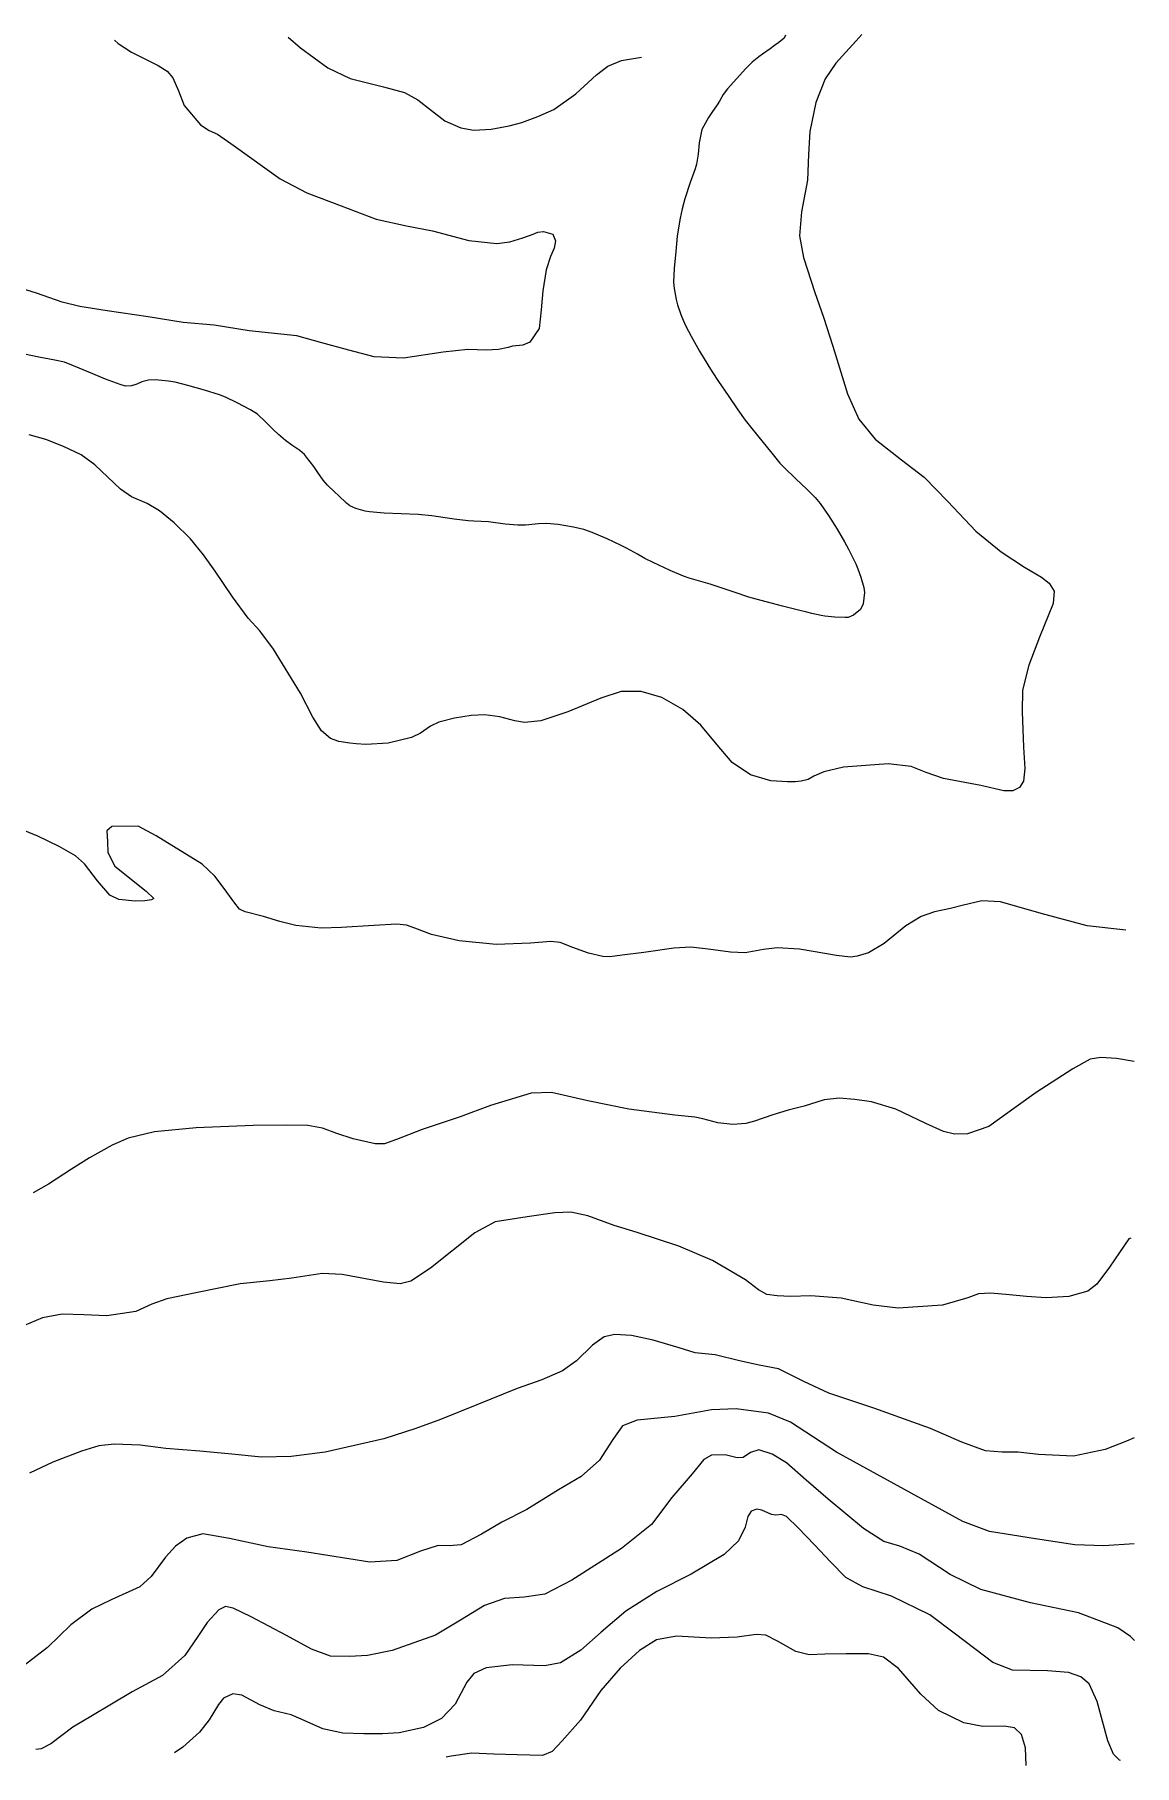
# Model space of a CAD drawing. Extents: x -717077 to -715000, y -984627 to -984000.
# Drawn here: x -715312 to -715000.4, y -984490.4 to -984000.3 of the extents above; entities that cross this region are included whole.
import ezdxf

# ---------------------------------------------------------------- set-up
doc = ezdxf.new("R2010")
doc.units = 0
doc.layers.add('contour_lines', color=1, linetype='CONTINUOUS')

msp = doc.modelspace()

# ---------------------------------------------------------------- linework, layer by layer
at = {"layer": 'contour_lines', "color": 1}
for p, q in [((-715289.409, -984001.818, 278), (-715288.373, -984002.809, 278)), ((-715240.139, -984000.946, 279), (-715236.684, -984004.034, 279)), ((-715099.689, -984001.278, 279), (-715101.144, -984002.472, 279)), ((-715099.248, -984000.463, 279), (-715099.689, -984001.278, 279)), ((-715079.308, -984002.105, 280), (-715085.062, -984008.339, 280)), ((-715077.645, -984000.266, 280), (-715079.308, -984002.105, 280)), ((-715288.373, -984002.809, 278), (-715284.602, -984005.279, 278)), ((-715284.602, -984005.279, 278), (-715280.818, -984007.109, 278)), ((-715280.818, -984007.109, 278), (-715276.977, -984009.031, 278)), ((-715236.684, -984004.034, 279), (-715228.954, -984009.651, 279)), ((-715145.726, -984007.604, 279), (-715140.112, -984006.657, 279)), ((-715106.798, -984006.55, 279), (-715108.697, -984008.05, 279)), ((-715105.807, -984005.803, 279), (-715106.798, -984006.55, 279)), ((-715103.664, -984004.332, 279), (-715105.807, -984005.803, 279)), ((-715102.354, -984003.329, 279), (-715103.664, -984004.332, 279)), ((-715101.144, -984002.472, 279), (-715102.354, -984003.329, 279)), ((-715276.977, -984009.031, 278), (-715274.443, -984010.58, 278)), ((-715274.443, -984010.58, 278), (-715272.812, -984012.524, 278)), ((-715228.954, -984009.651, 279), (-715222.565, -984012.668, 279)), ((-715158.665, -984017.014, 279), (-715152.864, -984011.667, 279)), ((-715152.864, -984011.667, 279), (-715149.601, -984009.231, 279)), ((-715149.601, -984009.231, 279), (-715145.726, -984007.604, 279)), ((-715110.506, -984009.819, 279), (-715115.66, -984015.632, 279)), ((-715108.697, -984008.05, 279), (-715110.506, -984009.819, 279)), ((-715085.062, -984008.339, 280), (-715088.078, -984012.769, 280)), ((-715272.812, -984012.524, 278), (-715271.2, -984016.203, 278)), ((-715271.2, -984016.203, 278), (-715269.606, -984020.379, 278)), ((-715222.565, -984012.668, 279), (-715213.128, -984015.091, 279)), ((-715213.128, -984015.091, 279), (-715207.207, -984016.701, 279)), ((-715207.207, -984016.701, 279), (-715203.419, -984018.691, 279)), ((-715164.929, -984021.502, 279), (-715158.665, -984017.014, 279)), ((-715115.66, -984015.632, 279), (-715116.934, -984017.23, 279)), ((-715088.078, -984012.769, 280), (-715090.638, -984019.453, 280)), ((-715269.606, -984020.379, 278), (-715265.056, -984025.849, 278)), ((-715203.419, -984018.691, 279), (-715199.575, -984021.71, 279)), ((-715199.575, -984021.71, 279), (-715195.743, -984024.643, 279)), ((-715169.45, -984023.466, 279), (-715164.929, -984021.502, 279)), ((-715118.627, -984020.188, 279), (-715120.118, -984022.315, 279)), ((-715117.995, -984019.151, 279), (-715118.627, -984020.188, 279)), ((-715116.934, -984017.23, 279), (-715117.995, -984019.151, 279)), ((-715090.638, -984019.453, 280), (-715092.381, -984027.664, 280)), ((-715265.056, -984025.849, 278), (-715262.595, -984027.447, 278)), ((-715195.743, -984024.643, 279), (-715191.219, -984026.654, 279)), ((-715191.219, -984026.654, 279), (-715187.527, -984027.357, 279)), ((-715182.673, -984027.054, 279), (-715177.59, -984026.143, 279)), ((-715177.59, -984026.143, 279), (-715173.963, -984025.176, 279)), ((-715173.963, -984025.176, 279), (-715169.45, -984023.466, 279)), ((-715121.102, -984023.714, 279), (-715122.972, -984027.134, 279)), ((-715120.118, -984022.315, 279), (-715121.102, -984023.714, 279)), ((-715262.595, -984027.447, 278), (-715260.23, -984028.504, 278)), ((-715260.23, -984028.504, 278), (-715255.442, -984031.719, 278)), ((-715255.442, -984031.719, 278), (-715242.48, -984041.065, 278)), ((-715187.527, -984027.357, 279), (-715182.673, -984027.054, 279)), ((-715123.701, -984030.954, 279), (-715124.043, -984034.129, 279)), ((-715122.972, -984027.134, 279), (-715123.701, -984030.954, 279)), ((-715092.381, -984027.664, 280), (-715092.723, -984034.194, 280)), ((-715124.043, -984034.129, 279), (-715124.494, -984036.997, 279)), ((-715092.723, -984034.194, 280), (-715092.999, -984041.443, 280)), ((-715242.48, -984041.065, 278), (-715234.878, -984045.076, 278)), ((-715124.864, -984038.244, 279), (-715126.259, -984042.114, 279)), ((-715124.494, -984036.997, 279), (-715124.864, -984038.244, 279)), ((-715092.999, -984041.443, 280), (-715094.732, -984050.453, 280)), ((-715234.878, -984045.076, 278), (-715225.125, -984048.708, 278)), ((-715126.259, -984042.114, 279), (-715127.795, -984046.758, 279)), ((-715225.125, -984048.708, 278), (-715215.246, -984052.549, 278)), ((-715128.591, -984049.599, 279), (-715129.139, -984052.231, 279)), ((-715127.795, -984046.758, 279), (-715128.591, -984049.599, 279)), ((-715094.732, -984050.453, 280), (-715095.268, -984057.276, 280)), ((-715215.246, -984052.549, 278), (-715206.671, -984054.454, 278)), ((-715206.671, -984054.454, 278), (-715199.283, -984055.807, 278)), ((-715199.283, -984055.807, 278), (-715189.012, -984058.589, 278)), ((-715170.781, -984056.8, 278), (-715169.409, -984056.209, 278)), ((-715169.409, -984056.209, 278), (-715167.841, -984055.993, 278)), ((-715167.841, -984055.993, 278), (-715165.22, -984056.795, 278)), ((-715129.712, -984055.537, 279), (-715129.957, -984057.358, 279)), ((-715129.139, -984052.231, 279), (-715129.712, -984055.537, 279)), ((-715189.012, -984058.589, 278), (-715181.043, -984059.433, 278)), ((-715181.043, -984059.433, 278), (-715177.351, -984058.982, 278)), ((-715177.351, -984058.982, 278), (-715173.725, -984057.843, 278)), ((-715173.725, -984057.843, 278), (-715170.781, -984056.8, 278)), ((-715164.79, -984060.733, 278), (-715165.82, -984063.08, 278)), ((-715165.22, -984056.795, 278), (-715164.44, -984058.66, 278)), ((-715164.44, -984058.66, 278), (-715164.79, -984060.733, 278)), ((-715129.957, -984057.358, 279), (-715130.369, -984061.642, 279)), ((-715095.268, -984057.276, 280), (-715094.13, -984063.392, 280)), ((-715165.82, -984063.08, 278), (-715167.074, -984066.858, 278)), ((-715130.369, -984061.642, 279), (-715130.789, -984066.51, 279)), ((-715094.13, -984063.392, 280), (-715090.982, -984073.341, 280)), ((-715167.074, -984066.858, 278), (-715167.982, -984072.825, 278)), ((-715130.789, -984066.51, 279), (-715131.004, -984070.375, 279)), ((-715131.004, -984070.375, 279), (-715130.858, -984072.135, 279)), ((-715311.427, -984073.442, 278), (-715317.255, -984071.716, 278)), ((-715304.233, -984076.059, 278), (-715311.427, -984073.442, 278)), ((-715167.982, -984072.825, 278), (-715168.462, -984078.196, 278)), ((-715130.858, -984072.135, 279), (-715130.258, -984075.271, 279)), ((-715130.258, -984075.271, 279), (-715129.84, -984076.791, 279)), ((-715090.982, -984073.341, 280), (-715088.555, -984080.306, 280)), ((-715299.158, -984077.226, 278), (-715304.233, -984076.059, 278)), ((-715291.42, -984078.459, 278), (-715299.158, -984077.226, 278)), ((-715279.852, -984080.209, 278), (-715291.42, -984078.459, 278)), ((-715269.938, -984081.747, 278), (-715279.852, -984080.209, 278)), ((-715168.462, -984078.196, 278), (-715169.045, -984083.539, 278)), ((-715129.84, -984076.791, 279), (-715128.9, -984079.491, 279)), ((-715128.9, -984079.491, 279), (-715128.285, -984081.107, 279)), ((-715088.555, -984080.306, 280), (-715085.865, -984088.475, 280)), ((-715261.105, -984082.523, 278), (-715269.938, -984081.747, 278)), ((-715251.181, -984084.125, 278), (-715261.105, -984082.523, 278)), ((-715237.75, -984085.549, 278), (-715251.181, -984084.125, 278)), ((-715230.644, -984087.554, 278), (-715237.75, -984085.549, 278)), ((-715169.045, -984083.539, 278), (-715171.679, -984087.371, 278)), ((-715128.285, -984081.107, 279), (-715127.517, -984082.855, 279)), ((-715127.517, -984082.855, 279), (-715126.029, -984085.659, 279)), ((-715126.029, -984085.659, 279), (-715123.619, -984089.866, 279)), ((-715222.985, -984089.632, 278), (-715230.644, -984087.554, 278)), ((-715215.771, -984091.543, 278), (-715222.985, -984089.632, 278)), ((-715196.297, -984090.217, 278), (-715207.485, -984091.9, 278)), ((-715189.238, -984089.466, 278), (-715196.297, -984090.217, 278)), ((-715183.965, -984089.599, 278), (-715189.238, -984089.466, 278)), ((-715180.581, -984089.482, 278), (-715183.965, -984089.599, 278)), ((-715177.86, -984088.884, 278), (-715180.581, -984089.482, 278)), ((-715176.6, -984088.512, 278), (-715177.86, -984088.884, 278)), ((-715173.715, -984088.205, 278), (-715176.6, -984088.512, 278)), ((-715171.679, -984087.371, 278), (-715173.715, -984088.205, 278)), ((-715123.619, -984089.866, 279), (-715121.28, -984093.818, 279)), ((-715085.865, -984088.475, 280), (-715081.747, -984102.019, 280)), ((-715310.853, -984091.595, 279), (-715314.869, -984090.803, 279)), ((-715306.313, -984092.469, 279), (-715310.853, -984091.595, 279)), ((-715303.58, -984093.056, 279), (-715306.313, -984092.469, 279)), ((-715300.966, -984094.041, 279), (-715303.58, -984093.056, 279)), ((-715296.633, -984095.846, 279), (-715300.966, -984094.041, 279)), ((-715207.485, -984091.9, 278), (-715215.771, -984091.543, 278)), ((-715121.28, -984093.818, 279), (-715120.074, -984095.754, 279)), ((-715291.94, -984097.823, 279), (-715296.633, -984095.846, 279)), ((-715287.802, -984099.381, 279), (-715291.94, -984097.823, 279)), ((-715286.248, -984099.801, 279), (-715287.802, -984099.381, 279)), ((-715284.548, -984099.767, 279), (-715286.248, -984099.801, 279)), ((-715283.004, -984099.242, 279), (-715284.548, -984099.767, 279)), ((-715281.653, -984098.639, 279), (-715283.004, -984099.242, 279)), ((-715279.728, -984098.088, 279), (-715281.653, -984098.639, 279)), ((-715277.858, -984098.054, 279), (-715279.728, -984098.088, 279)), ((-715274.073, -984098.454, 279), (-715277.858, -984098.054, 279)), ((-715272.206, -984098.724, 279), (-715274.073, -984098.454, 279)), ((-715268.595, -984099.596, 279), (-715272.206, -984098.724, 279)), ((-715263.854, -984100.961, 279), (-715268.595, -984099.596, 279)), ((-715120.074, -984095.754, 279), (-715118.271, -984098.484, 279)), ((-715118.271, -984098.484, 279), (-715115.528, -984102.498, 279)), ((-715259.668, -984102.307, 279), (-715263.854, -984100.961, 279)), ((-715257.961, -984102.954, 279), (-715259.668, -984102.307, 279)), ((-715254.598, -984104.534, 279), (-715257.961, -984102.954, 279)), ((-715250.809, -984106.525, 279), (-715254.598, -984104.534, 279)), ((-715115.528, -984102.498, 279), (-715112.737, -984106.532, 279)), ((-715081.747, -984102.019, 280), (-715078.469, -984109.204, 280)), ((-715248.861, -984107.799, 279), (-715250.809, -984106.525, 279)), ((-715246.556, -984109.958, 279), (-715248.861, -984107.799, 279)), ((-715244.429, -984112.138, 279), (-715246.556, -984109.958, 279)), ((-715112.737, -984106.532, 279), (-715110.676, -984109.459, 279)), ((-715110.676, -984109.459, 279), (-715109.575, -984110.895, 279)), ((-715078.469, -984109.204, 280), (-715073.826, -984114.8, 280)), ((-715308.797, -984114.961, 280), (-715313.546, -984113.613, 280)), ((-715303.851, -984116.955, 280), (-715308.797, -984114.961, 280)), ((-715242.92, -984113.551, 279), (-715244.429, -984112.138, 279)), ((-715240.922, -984115.198, 279), (-715242.92, -984113.551, 279)), ((-715109.575, -984110.895, 279), (-715106.824, -984114.311, 279)), ((-715106.824, -984114.311, 279), (-715103.544, -984118.314, 279)), ((-715073.826, -984114.8, 280), (-715066.406, -984120.728, 280)), ((-715298.849, -984119.303, 280), (-715303.851, -984116.955, 280)), ((-715294.937, -984122.111, 280), (-715298.849, -984119.303, 280)), ((-715239.107, -984116.495, 279), (-715240.922, -984115.198, 279)), ((-715236.883, -984118.064, 279), (-715239.107, -984116.495, 279)), ((-715235.57, -984119.152, 279), (-715236.883, -984118.064, 279)), ((-715234.942, -984119.892, 279), (-715235.57, -984119.152, 279)), ((-715232.926, -984122.608, 279), (-715234.942, -984119.892, 279)), ((-715103.544, -984118.314, 279), (-715100.845, -984121.583, 279)), ((-715287.651, -984128.951, 280), (-715294.937, -984122.111, 280)), ((-715231.807, -984124.242, 279), (-715232.926, -984122.608, 279)), ((-715230.223, -984126.483, 279), (-715231.807, -984124.242, 279)), ((-715100.845, -984121.583, 279), (-715099.679, -984122.85, 279)), ((-715099.679, -984122.85, 279), (-715096.441, -984125.995, 279)), ((-715066.406, -984120.728, 280), (-715059.98, -984125.635, 280)), ((-715284.515, -984131.136, 280), (-715287.651, -984128.951, 280)), ((-715229.076, -984127.837, 279), (-715230.223, -984126.483, 279)), ((-715226.915, -984129.871, 279), (-715229.076, -984127.837, 279)), ((-715096.441, -984125.995, 279), (-715093.138, -984129.082, 279)), ((-715093.138, -984129.082, 279), (-715090.855, -984131.329, 279)), ((-715059.98, -984125.635, 280), (-715053.265, -984132.466, 280)), ((-715280.156, -984133.017, 280), (-715284.515, -984131.136, 280)), ((-715276.661, -984135.094, 280), (-715280.156, -984133.017, 280)), ((-715225.891, -984130.809, 279), (-715226.915, -984129.871, 279)), ((-715223.613, -984132.938, 279), (-715225.891, -984130.809, 279)), ((-715222.666, -984133.685, 279), (-715223.613, -984132.938, 279)), ((-715220.989, -984134.492, 279), (-715222.666, -984133.685, 279)), ((-715218.346, -984135.218, 279), (-715220.989, -984134.492, 279)), ((-715090.855, -984131.329, 279), (-715089.442, -984133.075, 279)), ((-715089.442, -984133.075, 279), (-715087.075, -984136.495, 279)), ((-715053.265, -984132.466, 280), (-715045.309, -984140.913, 280)), ((-715272.5, -984138.481, 280), (-715276.661, -984135.094, 280)), ((-715267.844, -984143.073, 280), (-715272.5, -984138.481, 280)), ((-715217.128, -984135.411, 279), (-715218.346, -984135.218, 279)), ((-715212.985, -984135.754, 279), (-715217.128, -984135.411, 279)), ((-715208.187, -984135.977, 279), (-715212.985, -984135.754, 279)), ((-715203.316, -984136.201, 279), (-715208.187, -984135.977, 279)), ((-715199.438, -984136.547, 279), (-715203.316, -984136.201, 279)), ((-715197.601, -984136.813, 279), (-715199.438, -984136.547, 279)), ((-715193.162, -984137.498, 279), (-715197.601, -984136.813, 279)), ((-715189.221, -984137.943, 279), (-715193.162, -984137.498, 279)), ((-715187.56, -984138.036, 279), (-715189.221, -984137.943, 279)), ((-715183.457, -984138.269, 279), (-715187.56, -984138.036, 279)), ((-715178.742, -984138.862, 279), (-715183.457, -984138.269, 279)), ((-715175.118, -984139.235, 279), (-715178.742, -984138.862, 279)), ((-715172.961, -984139.16, 279), (-715175.118, -984139.235, 279)), ((-715169.237, -984138.774, 279), (-715172.961, -984139.16, 279)), ((-715167.009, -984138.681, 279), (-715169.237, -984138.774, 279)), ((-715163.642, -984139.033, 279), (-715167.009, -984138.681, 279)), ((-715159.35, -984139.787, 279), (-715163.642, -984139.033, 279)), ((-715087.075, -984136.495, 279), (-715084.648, -984140.331, 279)), ((-715264.191, -984147.561, 280), (-715267.844, -984143.073, 280)), ((-715156.441, -984140.452, 279), (-715159.35, -984139.787, 279)), ((-715154.067, -984141.292, 279), (-715156.441, -984140.452, 279)), ((-715149.819, -984143.097, 279), (-715154.067, -984141.292, 279)), ((-715145.812, -984144.952, 279), (-715149.819, -984143.097, 279)), ((-715084.648, -984140.331, 279), (-715082.574, -984143.887, 279)), ((-715082.574, -984143.887, 279), (-715081.385, -984146.011, 279)), ((-715045.309, -984140.913, 280), (-715038.197, -984146.771, 280)), ((-715260.814, -984152.235, 280), (-715264.191, -984147.561, 280)), ((-715144.347, -984145.705, 279), (-715145.812, -984144.952, 279)), ((-715141.233, -984147.422, 279), (-715144.347, -984145.705, 279)), ((-715139.082, -984148.581, 279), (-715141.233, -984147.422, 279)), ((-715136.749, -984149.755, 279), (-715139.082, -984148.581, 279)), ((-715081.385, -984146.011, 279), (-715080.549, -984147.693, 279)), ((-715080.549, -984147.693, 279), (-715079.364, -984150.135, 279)), ((-715038.197, -984146.771, 280), (-715031.531, -984151.044, 280)), ((-715255.966, -984159.457, 280), (-715260.814, -984152.235, 280)), ((-715135.144, -984150.519, 279), (-715136.749, -984149.755, 279)), ((-715131.914, -984151.998, 279), (-715135.144, -984150.519, 279)), ((-715128.184, -984153.619, 279), (-715131.914, -984151.998, 279)), ((-715126.532, -984154.215, 279), (-715128.184, -984153.619, 279)), ((-715123.271, -984155.128, 279), (-715126.532, -984154.215, 279)), ((-715079.364, -984150.135, 279), (-715078.778, -984151.584, 279)), ((-715078.778, -984151.584, 279), (-715077.964, -984153.92, 279)), ((-715077.964, -984153.92, 279), (-715077.092, -984156.795, 279)), ((-715031.531, -984151.044, 280), (-715026.771, -984153.872, 280)), ((-715026.771, -984153.872, 280), (-715024.529, -984155.651, 280)), ((-715120.597, -984155.883, 279), (-715123.271, -984155.128, 279)), ((-715118.049, -984156.708, 279), (-715120.597, -984155.883, 279)), ((-715113.784, -984158.159, 279), (-715118.049, -984156.708, 279)), ((-715109.625, -984159.537, 279), (-715113.784, -984158.159, 279)), ((-715076.882, -984158.295, 279), (-715077.23, -984161.469, 279)), ((-715077.092, -984156.795, 279), (-715076.882, -984158.295, 279)), ((-715024.529, -984155.651, 280), (-715023.163, -984157.841, 280)), ((-715023.163, -984157.841, 280), (-715023.451, -984161.349, 280)), ((-715251.473, -984165.505, 280), (-715255.966, -984159.457, 280)), ((-715107.62, -984160.158, 279), (-715109.625, -984159.537, 279)), ((-715104.352, -984161.038, 279), (-715107.62, -984160.158, 279)), ((-715100.14, -984162.1, 279), (-715104.352, -984161.038, 279)), ((-715097.068, -984162.864, 279), (-715100.14, -984162.1, 279)), ((-715095.546, -984163.235, 279), (-715097.068, -984162.864, 279)), ((-715093.19, -984163.817, 279), (-715095.546, -984163.235, 279)), ((-715091.833, -984164.168, 279), (-715093.19, -984163.817, 279)), ((-715078.045, -984163.093, 279), (-715080.044, -984164.675, 279)), ((-715077.23, -984161.469, 279), (-715078.045, -984163.093, 279)), ((-715023.451, -984161.349, 280), (-715027.287, -984170.943, 280)), ((-715248.212, -984169.134, 280), (-715251.473, -984165.505, 280)), ((-715089.174, -984164.773, 279), (-715091.833, -984164.168, 279)), ((-715088.11, -984164.972, 279), (-715089.174, -984164.773, 279)), ((-715085.283, -984165.281, 279), (-715088.11, -984164.972, 279)), ((-715082.325, -984165.373, 279), (-715085.283, -984165.281, 279)), ((-715081.48, -984165.292, 279), (-715082.325, -984165.373, 279)), ((-715080.044, -984164.675, 279), (-715081.48, -984165.292, 279)), ((-715244.328, -984174.258, 280), (-715248.212, -984169.134, 280)), ((-715027.287, -984170.943, 280), (-715030.336, -984178.857, 280)), ((-715236.721, -984186.751, 280), (-715244.328, -984174.258, 280)), ((-715030.336, -984178.857, 280), (-715032.09, -984185.951, 280)), ((-715233.144, -984193.572, 280), (-715236.721, -984186.751, 280)), ((-715151.595, -984188.195, 280), (-715160.955, -984192.069, 280)), ((-715145.858, -984186.264, 280), (-715151.595, -984188.195, 280)), ((-715140.142, -984186.288, 280), (-715145.858, -984186.264, 280)), ((-715134.349, -984187.997, 280), (-715140.142, -984186.288, 280)), ((-715128.347, -984191.38, 280), (-715134.349, -984187.997, 280)), ((-715032.09, -984185.951, 280), (-715032.263, -984192.078, 280)), ((-715188.363, -984193.067, 280), (-715193.048, -984193.805, 280)), ((-715184.413, -984192.934, 280), (-715188.363, -984193.067, 280)), ((-715180.229, -984193.473, 280), (-715184.413, -984192.934, 280)), ((-715175.97, -984194.562, 280), (-715180.229, -984193.473, 280)), ((-715160.955, -984192.069, 280), (-715168.621, -984194.58, 280)), ((-715123.294, -984195.855, 280), (-715128.347, -984191.38, 280)), ((-715032.263, -984192.078, 280), (-715031.818, -984202.034, 280)), ((-715230.771, -984197.454, 280), (-715233.144, -984193.572, 280)), ((-715228.208, -984199.627, 280), (-715230.771, -984197.454, 280)), ((-715202.661, -984198.089, 280), (-715205.277, -984199.285, 280)), ((-715199.896, -984196.147, 280), (-715202.661, -984198.089, 280)), ((-715197.5, -984194.974, 280), (-715199.896, -984196.147, 280)), ((-715193.048, -984193.805, 280), (-715197.5, -984194.974, 280)), ((-715173.197, -984195.055, 280), (-715175.97, -984194.562, 280)), ((-715168.621, -984194.58, 280), (-715173.197, -984195.055, 280)), ((-715118.655, -984201.378, 280), (-715123.294, -984195.855, 280)), ((-715225.851, -984200.482, 280), (-715228.208, -984199.627, 280)), ((-715222.709, -984200.909, 280), (-715225.851, -984200.482, 280)), ((-715220.91, -984201.142, 280), (-715222.709, -984200.909, 280)), ((-715218.143, -984201.288, 280), (-715220.91, -984201.142, 280)), ((-715211.81, -984200.878, 280), (-715218.143, -984201.288, 280)), ((-715205.277, -984199.285, 280), (-715211.81, -984200.878, 280)), ((-715114.367, -984206.386, 280), (-715118.655, -984201.378, 280)), ((-715031.818, -984202.034, 280), (-715031.435, -984208.115, 280)), ((-715109.212, -984209.934, 280), (-715114.367, -984206.386, 280)), ((-715082.827, -984207.707, 280), (-715088.38, -984208.999, 280)), ((-715070.202, -984206.785, 280), (-715082.827, -984207.707, 280)), ((-715063.657, -984207.486, 280), (-715070.202, -984206.785, 280)), ((-715059.415, -984209.241, 280), (-715063.657, -984207.486, 280)), ((-715031.435, -984208.115, 280), (-715031.839, -984211.655, 280)), ((-715103.442, -984211.617, 280), (-715109.212, -984209.934, 280)), ((-715098.698, -984211.9, 280), (-715103.442, -984211.617, 280)), ((-715096.561, -984211.871, 280), (-715098.698, -984211.9, 280)), ((-715094.823, -984211.712, 280), (-715096.561, -984211.871, 280)), ((-715092.898, -984211.18, 280), (-715094.823, -984211.712, 280)), ((-715091.212, -984210.255, 280), (-715092.898, -984211.18, 280)), ((-715088.38, -984208.999, 280), (-715091.212, -984210.255, 280)), ((-715054.485, -984210.959, 280), (-715059.415, -984209.241, 280)), ((-715043.914, -984212.934, 280), (-715054.485, -984210.959, 280)), ((-715037.385, -984214.423, 280), (-715043.914, -984212.934, 280)), ((-715031.839, -984211.655, 280), (-715032.954, -984213.436, 280)), ((-715034.879, -984214.423, 280), (-715037.385, -984214.423, 280)), ((-715032.954, -984213.436, 280), (-715034.879, -984214.423, 280)), ((-715311.065, -984227.27, 281), (-715318.282, -984224.293, 281)), ((-715305.095, -984230.191, 281), (-715311.065, -984227.27, 281)), ((-715290.092, -984224.522, 281), (-715291.518, -984225.718, 281)), ((-715291.518, -984225.718, 281), (-715291.319, -984228.878, 281)), ((-715282.707, -984224.469, 281), (-715290.092, -984224.522, 281)), ((-715277.531, -984227.203, 281), (-715282.707, -984224.469, 281)), ((-715264.545, -984235.151, 281), (-715277.531, -984227.203, 281)), ((-715300.47, -984232.844, 281), (-715305.095, -984230.191, 281)), ((-715291.319, -984228.878, 281), (-715291.283, -984231.89, 281)), ((-715291.283, -984231.89, 281), (-715289.254, -984235.789, 281)), ((-715297.832, -984235.097, 281), (-715300.47, -984232.844, 281)), ((-715294.197, -984239.917, 281), (-715297.832, -984235.097, 281)), ((-715289.254, -984235.789, 281), (-715280.417, -984242.881, 281)), ((-715260.978, -984238.554, 281), (-715264.545, -984235.151, 281)), ((-715290.721, -984243.954, 281), (-715294.197, -984239.917, 281)), ((-715258.269, -984242.125, 281), (-715260.978, -984238.554, 281)), ((-715255.562, -984245.886, 281), (-715258.269, -984242.125, 281)), ((-715288.185, -984245.174, 281), (-715290.721, -984243.954, 281)), ((-715283.538, -984245.628, 281), (-715288.185, -984245.174, 281)), ((-715280.82, -984245.565, 281), (-715283.538, -984245.628, 281)), ((-715278.874, -984245.332, 281), (-715280.82, -984245.565, 281)), ((-715280.417, -984242.881, 281), (-715278.198, -984244.904, 281)), ((-715278.198, -984244.904, 281), (-715278.874, -984245.332, 281)), ((-715253.95, -984247.981, 281), (-715255.562, -984245.886, 281)), ((-715049.191, -984246.869, 281), (-715052.563, -984247.739, 281)), ((-715043.613, -984245.57, 281), (-715049.191, -984246.869, 281)), ((-715038.382, -984245.827, 281), (-715043.613, -984245.57, 281)), ((-715026.826, -984249.179, 281), (-715038.382, -984245.827, 281)), ((-715252.359, -984248.682, 281), (-715253.95, -984247.981, 281)), ((-715247.169, -984249.967, 281), (-715252.359, -984248.682, 281)), ((-715242.494, -984251.382, 281), (-715247.169, -984249.967, 281)), ((-715237.976, -984252.524, 281), (-715242.494, -984251.382, 281)), ((-715209.348, -984252.216, 281), (-715215.902, -984252.525, 281)), ((-715206.685, -984252.435, 281), (-715209.348, -984252.216, 281)), ((-715060.873, -984249.972, 281), (-715065.147, -984252.677, 281)), ((-715057.106, -984248.678, 281), (-715060.873, -984249.972, 281)), ((-715052.563, -984247.739, 281), (-715057.106, -984248.678, 281)), ((-715013.833, -984252.609, 281), (-715026.826, -984249.179, 281)), ((-715230.869, -984253.28, 281), (-715237.976, -984252.524, 281)), ((-715225.042, -984253.171, 281), (-715230.869, -984253.28, 281)), ((-715215.902, -984252.525, 281), (-715225.042, -984253.171, 281)), ((-715204.246, -984253.321, 281), (-715206.685, -984252.435, 281)), ((-715199.589, -984255.068, 281), (-715204.246, -984253.321, 281)), ((-715191.688, -984256.875, 281), (-715199.589, -984255.068, 281)), ((-715181.275, -984257.959, 281), (-715191.688, -984256.875, 281)), ((-715165.755, -984257.096, 281), (-715171.509, -984257.61, 281)), ((-715163.107, -984257.405, 281), (-715165.755, -984257.096, 281)), ((-715065.147, -984252.677, 281), (-715071.278, -984257.649, 281)), ((-715002.878, -984253.881, 281), (-715013.833, -984252.609, 281)), ((-715171.509, -984257.61, 281), (-715181.275, -984257.959, 281)), ((-715159.515, -984258.769, 281), (-715163.107, -984257.405, 281)), ((-715155.082, -984260.412, 281), (-715159.515, -984258.769, 281)), ((-715151.013, -984261.384, 281), (-715155.082, -984260.412, 281)), ((-715149.048, -984261.419, 281), (-715151.013, -984261.384, 281)), ((-715145.536, -984261.002, 281), (-715149.048, -984261.419, 281)), ((-715139.421, -984260.226, 281), (-715145.536, -984261.002, 281)), ((-715130.946, -984258.951, 281), (-715139.421, -984260.226, 281)), ((-715126.112, -984258.733, 281), (-715130.946, -984258.951, 281)), ((-715121.139, -984259.297, 281), (-715126.112, -984258.733, 281)), ((-715114.842, -984260.115, 281), (-715121.139, -984259.297, 281)), ((-715110.655, -984260.268, 281), (-715114.842, -984260.115, 281)), ((-715105.549, -984259.353, 281), (-715110.655, -984260.268, 281)), ((-715101.596, -984258.852, 281), (-715105.549, -984259.353, 281)), ((-715095.268, -984259.301, 281), (-715101.596, -984258.852, 281)), ((-715084.796, -984261.05, 281), (-715095.268, -984259.301, 281)), ((-715080.817, -984261.545, 281), (-715084.796, -984261.05, 281)), ((-715078.964, -984261.283, 281), (-715080.817, -984261.545, 281)), ((-715075.763, -984260.285, 281), (-715078.964, -984261.283, 281)), ((-715071.278, -984257.649, 281), (-715075.763, -984260.285, 281)), ((-715012.946, -984290.454, 282), (-715017.894, -984293.156, 282)), ((-715009.948, -984289.899, 282), (-715012.946, -984290.454, 282)), ((-715005.521, -984290.236, 282), (-715009.948, -984289.899, 282)), ((-715000.508, -984291.093, 282), (-715005.521, -984290.236, 282)), ((-715017.894, -984293.156, 282), (-715028.242, -984299.814, 282)), ((-715171.372, -984300.008, 282), (-715182.887, -984303.546, 282)), ((-715165.536, -984299.841, 282), (-715171.372, -984300.008, 282)), ((-715155.296, -984302.21, 282), (-715165.536, -984299.841, 282)), ((-715028.242, -984299.814, 282), (-715033.949, -984303.925, 282)), ((-715182.887, -984303.546, 282), (-715191.434, -984306.778, 282)), ((-715143.618, -984304.598, 282), (-715155.296, -984302.21, 282)), ((-715130.629, -984306.292, 282), (-715143.618, -984304.598, 282)), ((-715124.978, -984306.825, 282), (-715130.629, -984306.292, 282)), ((-715102.884, -984306.208, 282), (-715108.037, -984307.948, 282)), ((-715098.549, -984304.873, 282), (-715102.884, -984306.208, 282)), ((-715093.954, -984303.688, 282), (-715098.549, -984304.873, 282)), ((-715088.315, -984301.899, 282), (-715093.954, -984303.688, 282)), ((-715084.061, -984301.424, 282), (-715088.315, -984301.899, 282)), ((-715079.616, -984301.845, 282), (-715084.061, -984301.424, 282)), ((-715074.895, -984302.478, 282), (-715079.616, -984301.845, 282)), ((-715068.02, -984304.57, 282), (-715074.895, -984302.478, 282)), ((-715059.536, -984308.601, 282), (-715068.02, -984304.57, 282)), ((-715033.949, -984303.925, 282), (-715041.665, -984309.484, 282)), ((-715278.076, -984311.007, 282), (-715285.496, -984312.818, 282)), ((-715266.198, -984309.848, 282), (-715278.076, -984311.007, 282)), ((-715250.081, -984309.187, 282), (-715266.198, -984309.848, 282)), ((-715240.667, -984309.104, 282), (-715250.081, -984309.187, 282)), ((-715234.619, -984309.216, 282), (-715240.667, -984309.104, 282)), ((-715230.466, -984309.93, 282), (-715234.619, -984309.216, 282)), ((-715226.422, -984311.449, 282), (-715230.466, -984309.93, 282)), ((-715202.243, -984310.361, 282), (-715209.466, -984313.173, 282)), ((-715191.434, -984306.778, 282), (-715202.243, -984310.361, 282)), ((-715122.692, -984307.323, 282), (-715124.978, -984306.825, 282)), ((-715118.437, -984308.425, 282), (-715122.692, -984307.323, 282)), ((-715114.229, -984308.913, 282), (-715118.437, -984308.425, 282)), ((-715110.542, -984308.654, 282), (-715114.229, -984308.913, 282)), ((-715108.037, -984307.948, 282), (-715110.542, -984308.654, 282)), ((-715054.492, -984310.909, 282), (-715059.536, -984308.601, 282)), ((-715051.422, -984311.656, 282), (-715054.492, -984310.909, 282)), ((-715041.665, -984309.484, 282), (-715047.678, -984311.523, 282)), ((-715290.011, -984314.739, 282), (-715296.423, -984318.379, 282)), ((-715285.496, -984312.818, 282), (-715290.011, -984314.739, 282)), ((-715221.783, -984313.004, 282), (-715226.422, -984311.449, 282)), ((-715215.553, -984314.377, 282), (-715221.783, -984313.004, 282)), ((-715212.908, -984314.391, 282), (-715215.553, -984314.377, 282)), ((-715209.466, -984313.173, 282), (-715212.908, -984314.391, 282)), ((-715047.678, -984311.523, 282), (-715051.422, -984311.656, 282)), ((-715296.423, -984318.379, 282), (-715301.587, -984321.549, 282)), ((-715308.099, -984325.823, 282), (-715312.379, -984328.303, 282)), ((-715301.587, -984321.549, 282), (-715308.099, -984325.823, 282)), ((-715172.436, -984335.025, 283), (-715181.527, -984336.441, 283)), ((-715164.645, -984333.904, 283), (-715172.436, -984335.025, 283)), ((-715160.122, -984333.749, 283), (-715164.645, -984333.904, 283)), ((-715155.288, -984334.752, 283), (-715160.122, -984333.749, 283)), ((-715147.859, -984337.539, 283), (-715155.288, -984334.752, 283)), ((-715187.28, -984339.575, 283), (-715199.843, -984349.634, 283)), ((-715181.527, -984336.441, 283), (-715187.28, -984339.575, 283)), ((-715141.258, -984339.5, 283), (-715147.859, -984337.539, 283)), ((-715129.516, -984343.342, 283), (-715141.258, -984339.5, 283)), ((-715119.917, -984347.439, 283), (-715129.516, -984343.342, 283)), ((-715004.611, -984345.125, 283), (-715007.513, -984349.288, 283)), ((-715001.974, -984341.303, 283), (-715004.611, -984345.125, 283)), ((-715001.447, -984341.064, 283), (-715001.974, -984341.303, 283)), ((-715199.843, -984349.634, 283), (-715205.411, -984353.258, 283)), ((-715110.648, -984352.913, 283), (-715119.917, -984347.439, 283)), ((-715007.513, -984349.288, 283), (-715011.052, -984354.156, 283)), ((-715253.813, -984354.018, 283), (-715265.814, -984356.539, 283)), ((-715245.396, -984353.155, 283), (-715253.813, -984354.018, 283)), ((-715239.133, -984352.403, 283), (-715245.396, -984353.155, 283)), ((-715230.559, -984351.103, 283), (-715239.133, -984352.403, 283)), ((-715224.85, -984351.418, 283), (-715230.559, -984351.103, 283)), ((-715213.127, -984353.612, 283), (-715224.85, -984351.418, 283)), ((-715208.48, -984354.056, 283), (-715213.127, -984353.612, 283)), ((-715205.411, -984353.258, 283), (-715208.48, -984354.056, 283)), ((-715106.954, -984355.772, 283), (-715110.648, -984352.913, 283)), ((-715011.052, -984354.156, 283), (-715013.658, -984356.123, 283)), ((-715278.773, -984359.835, 283), (-715283.378, -984361.896, 283)), ((-715274.545, -984358.316, 283), (-715278.773, -984359.835, 283)), ((-715265.814, -984356.539, 283), (-715274.545, -984358.316, 283)), ((-715104.577, -984357.095, 283), (-715106.954, -984355.772, 283)), ((-715101.629, -984357.482, 283), (-715104.577, -984357.095, 283)), ((-715097.855, -984357.589, 283), (-715101.629, -984357.482, 283)), ((-715092.138, -984357.393, 283), (-715097.855, -984357.589, 283)), ((-715083.521, -984358.057, 283), (-715092.138, -984357.393, 283)), ((-715074.445, -984360.114, 283), (-715083.521, -984358.057, 283)), ((-715067.353, -984360.952, 283), (-715074.445, -984360.114, 283)), ((-715054.751, -984360.052, 283), (-715067.353, -984360.952, 283)), ((-715047.603, -984357.96, 283), (-715054.751, -984360.052, 283)), ((-715044.564, -984356.911, 283), (-715047.603, -984357.96, 283)), ((-715041.183, -984356.675, 283), (-715044.564, -984356.911, 283)), ((-715035.823, -984357.188, 283), (-715041.183, -984356.675, 283)), ((-715030.956, -984357.62, 283), (-715035.823, -984357.188, 283)), ((-715025.467, -984357.964, 283), (-715030.956, -984357.62, 283)), ((-715019.047, -984357.632, 283), (-715025.467, -984357.964, 283)), ((-715013.658, -984356.123, 283), (-715019.047, -984357.632, 283)), ((-715309.767, -984363.707, 283), (-715320.584, -984368.185, 283)), ((-715304.213, -984362.596, 283), (-715309.767, -984363.707, 283)), ((-715298.083, -984362.835, 283), (-715304.213, -984362.596, 283)), ((-715291.592, -984363.075, 283), (-715298.083, -984362.835, 283)), ((-715283.378, -984361.896, 283), (-715291.592, -984363.075, 283)), ((-715150.629, -984369.063, 284), (-715153.938, -984371.385, 284)), ((-715147.666, -984368.373, 284), (-715150.629, -984369.063, 284)), ((-715142.947, -984368.626, 284), (-715147.666, -984368.373, 284)), ((-715136.73, -984370.033, 284), (-715142.947, -984368.626, 284)), ((-715153.938, -984371.385, 284), (-715158.494, -984375.813, 284)), ((-715129.363, -984372.177, 284), (-715136.73, -984370.033, 284)), ((-715124.9, -984373.568, 284), (-715129.363, -984372.177, 284)), ((-715119.224, -984374.122, 284), (-715124.9, -984373.568, 284)), ((-715112.322, -984375.818, 284), (-715119.224, -984374.122, 284)), ((-715162.498, -984378.646, 284), (-715168.337, -984381.196, 284)), ((-715158.494, -984375.813, 284), (-715162.498, -984378.646, 284)), ((-715106.72, -984377.099, 284), (-715112.322, -984375.818, 284)), ((-715101.238, -984378.102, 284), (-715106.72, -984377.099, 284)), ((-715094.039, -984381.722, 284), (-715101.238, -984378.102, 284)), ((-715175.324, -984383.71, 284), (-715186.77, -984388.278, 284)), ((-715168.337, -984381.196, 284), (-715175.324, -984383.71, 284)), ((-715086.962, -984384.999, 284), (-715094.039, -984381.722, 284)), ((-715186.77, -984388.278, 284), (-715197.002, -984392.468, 284)), ((-715113.296, -984389.448, 285), (-715120.253, -984389.682, 285)), ((-715104.136, -984390.626, 285), (-715113.296, -984389.448, 285)), ((-715074.226, -984389.263, 284), (-715086.962, -984384.999, 284)), ((-715058.199, -984394.973, 284), (-715074.226, -984389.263, 284)), ((-715197.002, -984392.468, 284), (-715203.994, -984395.034, 284)), ((-715145.44, -984394.287, 285), (-715148.231, -984398.164, 285)), ((-715141.272, -984392.671, 285), (-715145.44, -984394.287, 285)), ((-715130.621, -984391.61, 285), (-715141.272, -984392.671, 285)), ((-715120.253, -984389.682, 285), (-715130.621, -984391.61, 285)), ((-715097.839, -984393.251, 285), (-715104.136, -984390.626, 285)), ((-715084.791, -984401.665, 285), (-715097.839, -984393.251, 285)), ((-715213.042, -984397.898, 284), (-715229.691, -984401.752, 284)), ((-715203.994, -984395.034, 284), (-715213.042, -984397.898, 284)), ((-715148.231, -984398.164, 285), (-715151.978, -984403.958, 285)), ((-715049.335, -984398.918, 284), (-715058.199, -984394.973, 284)), ((-715042.601, -984401.352, 284), (-715049.335, -984398.918, 284)), ((-715002.663, -984398.582, 284), (-715008.715, -984400.955, 284)), ((-715000.5, -984397.666, 284), (-715002.663, -984398.582, 284)), ((-715298.706, -984401.394, 284), (-715306.847, -984404.497, 284)), ((-715293.832, -984399.875, 284), (-715298.706, -984401.394, 284)), ((-715289.428, -984399.455, 284), (-715293.832, -984399.875, 284)), ((-715282.137, -984399.696, 284), (-715289.428, -984399.455, 284)), ((-715274.843, -984400.673, 284), (-715282.137, -984399.696, 284)), ((-715265.165, -984401.43, 284), (-715274.843, -984400.673, 284)), ((-715256.129, -984402.306, 284), (-715265.165, -984401.43, 284)), ((-715247.762, -984403.158, 284), (-715256.129, -984402.306, 284)), ((-715239.336, -984402.907, 284), (-715247.762, -984403.158, 284)), ((-715229.691, -984401.752, 284), (-715239.336, -984402.907, 284)), ((-715151.978, -984403.958, 285), (-715157.205, -984408.638, 285)), ((-715122.398, -984403.82, 286), (-715125.739, -984407.839, 286)), ((-715120.24, -984402.533, 286), (-715122.398, -984403.82, 286)), ((-715116.335, -984402.508, 286), (-715120.24, -984402.533, 286)), ((-715112.976, -984403.319, 286), (-715116.335, -984402.508, 286)), ((-715111.282, -984403.182, 286), (-715112.976, -984403.319, 286)), ((-715109.202, -984401.78, 286), (-715111.282, -984403.182, 286)), ((-715106.843, -984401.067, 286), (-715109.202, -984401.78, 286)), ((-715103.076, -984402.277, 286), (-715106.843, -984401.067, 286)), ((-715099, -984404.698, 286), (-715103.076, -984402.277, 286)), ((-715063.647, -984413.312, 285), (-715084.791, -984401.665, 285)), ((-715037.862, -984401.728, 284), (-715042.601, -984401.352, 284)), ((-715033.316, -984401.685, 284), (-715037.862, -984401.728, 284)), ((-715027.572, -984402.33, 284), (-715033.316, -984401.685, 284)), ((-715017.726, -984402.811, 284), (-715027.572, -984402.33, 284)), ((-715008.715, -984400.955, 284), (-715017.726, -984402.811, 284)), ((-715306.847, -984404.497, 284), (-715313.447, -984407.671, 284)), ((-715157.205, -984408.638, 285), (-715163.621, -984412.401, 285)), ((-715125.739, -984407.839, 286), (-715131.499, -984414.563, 286)), ((-715093.457, -984409.605, 286), (-715099, -984404.698, 286)), ((-715163.621, -984412.401, 285), (-715172.548, -984417.962, 285)), ((-715087.164, -984415.012, 286), (-715093.457, -984409.605, 286)), ((-715049.034, -984421.386, 285), (-715063.647, -984413.312, 285)), ((-715172.548, -984417.962, 285), (-715179.631, -984421.521, 285)), ((-715131.499, -984414.563, 286), (-715137.236, -984422.168, 286)), ((-715108.964, -984418.427, 287), (-715109.913, -984419.949, 287)), ((-715107.411, -984417.855, 287), (-715108.964, -984418.427, 287)), ((-715105.95, -984418.168, 287), (-715107.411, -984417.855, 287)), ((-715103.229, -984419.317, 287), (-715105.95, -984418.168, 287)), ((-715077.215, -984423.373, 286), (-715087.164, -984415.012, 286)), ((-715179.631, -984421.521, 285), (-715185.393, -984424.959, 285)), ((-715137.236, -984422.168, 286), (-715145.77, -984428.982, 286)), ((-715110.724, -984422.957, 287), (-715112.615, -984426.779, 287)), ((-715109.913, -984419.949, 287), (-715110.724, -984422.957, 287)), ((-715101.984, -984419.575, 287), (-715103.229, -984419.317, 287)), ((-715100.369, -984419.367, 287), (-715101.984, -984419.575, 287)), ((-715099.017, -984419.888, 287), (-715100.369, -984419.367, 287)), ((-715095.73, -984423.095, 287), (-715099.017, -984419.888, 287)), ((-715091.073, -984427.909, 287), (-715095.73, -984423.095, 287)), ((-715071.458, -984426.972, 286), (-715077.215, -984423.373, 286)), ((-715041.477, -984424.194, 285), (-715049.034, -984421.386, 285)), ((-715272.051, -984428.348, 285), (-715274.932, -984431.486, 285)), ((-715268.843, -984426.018, 285), (-715272.051, -984428.348, 285)), ((-715264.323, -984424.88, 285), (-715268.843, -984426.018, 285)), ((-715256.788, -984426.205, 285), (-715264.323, -984424.88, 285)), ((-715245.868, -984428.562, 285), (-715256.788, -984426.205, 285)), ((-715234.861, -984430.058, 285), (-715245.868, -984428.562, 285)), ((-715197.66, -984428.161, 285), (-715202.679, -984429.768, 285)), ((-715194.6, -984428.195, 285), (-715197.66, -984428.161, 285)), ((-715191.194, -984427.908, 285), (-715194.6, -984428.195, 285)), ((-715185.393, -984424.959, 285), (-715191.194, -984427.908, 285)), ((-715112.615, -984426.779, 287), (-715116.686, -984430.724, 287)), ((-715086.571, -984432.801, 287), (-715091.073, -984427.909, 287)), ((-715066.918, -984428.318, 286), (-715071.458, -984426.972, 286)), ((-715061.393, -984430.638, 286), (-715066.918, -984428.318, 286)), ((-715028.47, -984426.282, 285), (-715041.477, -984424.194, 285)), ((-715017.287, -984427.962, 285), (-715028.47, -984426.282, 285)), ((-715009.119, -984428.19, 285), (-715017.287, -984427.962, 285)), ((-715000.496, -984427.653, 285), (-715009.119, -984428.19, 285)), ((-715274.932, -984431.486, 285), (-715279.034, -984436.959, 285)), ((-715217.072, -984432.815, 285), (-715234.861, -984430.058, 285)), ((-715209.376, -984432.361, 285), (-715217.072, -984432.815, 285)), ((-715202.679, -984429.768, 285), (-715209.376, -984432.361, 285)), ((-715145.77, -984428.982, 286), (-715159.844, -984437.994, 286)), ((-715116.686, -984430.724, 287), (-715125.997, -984436.282, 287)), ((-715082.155, -984437.184, 287), (-715086.571, -984432.801, 287)), ((-715052.581, -984436.356, 286), (-715061.393, -984430.638, 286)), ((-715279.034, -984436.959, 285), (-715282.152, -984439.81, 285)), ((-715159.844, -984437.994, 286), (-715167.446, -984441.892, 286)), ((-715125.997, -984436.282, 287), (-715135.694, -984441.148, 287)), ((-715077.321, -984439.831, 287), (-715082.155, -984437.184, 287)), ((-715043.932, -984440.599, 286), (-715052.581, -984436.356, 286)), ((-715290.366, -984443.492, 285), (-715295.79, -984446.139, 285)), ((-715282.152, -984439.81, 285), (-715290.366, -984443.492, 285)), ((-715178.887, -984443.123, 286), (-715184.58, -984445.149, 286)), ((-715173.347, -984442.729, 286), (-715178.887, -984443.123, 286)), ((-715167.446, -984441.892, 286), (-715173.347, -984442.729, 286)), ((-715135.694, -984441.148, 287), (-715144.477, -984446.731, 287)), ((-715069.231, -984442.534, 287), (-715077.321, -984439.831, 287)), ((-715058.41, -984447.735, 287), (-715069.231, -984442.534, 287)), ((-715029.903, -984444.341, 286), (-715043.932, -984440.599, 286)), ((-715295.79, -984446.139, 285), (-715301.739, -984450.584, 285)), ((-715259.782, -984446.358, 286), (-715263.099, -984449.933, 286)), ((-715257.902, -984445.397, 286), (-715259.782, -984446.358, 286)), ((-715255.739, -984445.872, 286), (-715257.902, -984445.397, 286)), ((-715250.667, -984448.383, 286), (-715255.739, -984445.872, 286)), ((-715240.606, -984453.669, 286), (-715250.667, -984448.383, 286)), ((-715184.58, -984445.149, 286), (-715191.334, -984449.33, 286)), ((-715144.477, -984446.731, 287), (-715151.49, -984452.689, 287)), ((-715051.09, -984453.289, 287), (-715058.41, -984447.735, 287)), ((-715016.292, -984447.221, 286), (-715029.903, -984444.341, 286)), ((-715005.125, -984451.477, 286), (-715016.292, -984447.221, 286)), ((-715301.739, -984450.584, 285), (-715308.404, -984457.033, 285)), ((-715263.099, -984449.933, 286), (-715265.806, -984453.891, 286)), ((-715191.334, -984449.33, 286), (-715198.441, -984453.512, 286)), ((-715151.49, -984452.689, 287), (-715157.25, -984457.738, 287)), ((-715040.557, -984461.287, 287), (-715051.09, -984453.289, 287)), ((-715001.531, -984453.898, 286), (-715005.125, -984451.477, 286)), ((-715308.404, -984457.033, 285), (-715321.553, -984467.259, 285)), ((-715265.806, -984453.891, 286), (-715269.492, -984459.324, 286)), ((-715233.526, -984457.533, 286), (-715240.606, -984453.669, 286)), ((-715228.202, -984459.497, 286), (-715233.526, -984457.533, 286)), ((-715210.687, -984457.889, 286), (-715217.655, -984459.302, 286)), ((-715198.441, -984453.512, 286), (-715210.687, -984457.889, 286)), ((-715157.25, -984457.738, 287), (-715162.98, -984461.36, 287)), ((-715140.641, -984457.856, 288), (-715146.101, -984462.891, 288)), ((-715135.798, -984454.815, 288), (-715140.641, -984457.856, 288)), ((-715130.158, -984453.823, 288), (-715135.798, -984454.815, 288)), ((-715120.36, -984454.422, 288), (-715130.158, -984453.823, 288)), ((-715112.935, -984454.09, 288), (-715120.36, -984454.422, 288)), ((-715107.593, -984453.353, 288), (-715112.935, -984454.09, 288)), ((-715104.884, -984453.559, 288), (-715107.593, -984453.353, 288)), ((-715101.588, -984455.211, 288), (-715104.884, -984453.559, 288)), ((-715096.306, -984458.17, 288), (-715101.588, -984455.211, 288)), ((-715092.542, -984459.098, 288), (-715096.306, -984458.17, 288)), ((-715000.429, -984455.002, 286), (-715001.531, -984453.898, 286)), ((-715269.492, -984459.324, 286), (-715275.803, -984464.917, 286)), ((-715222.822, -984459.608, 286), (-715228.202, -984459.497, 286)), ((-715217.655, -984459.302, 286), (-715222.822, -984459.608, 286)), ((-715184.083, -984462.802, 287), (-715187.598, -984464.35, 287)), ((-715176.693, -984461.937, 287), (-715184.083, -984462.802, 287)), ((-715167.453, -984462.238, 287), (-715176.693, -984461.937, 287)), ((-715162.98, -984461.36, 287), (-715167.453, -984462.238, 287)), ((-715146.101, -984462.891, 288), (-715151.639, -984469.249, 288)), ((-715088.112, -984458.876, 288), (-715092.542, -984459.098, 288)), ((-715082.06, -984458.803, 288), (-715088.112, -984458.876, 288)), ((-715075.734, -984458.851, 288), (-715082.06, -984458.803, 288)), ((-715071.498, -984459.737, 288), (-715075.734, -984458.851, 288)), ((-715067.305, -984462.986, 288), (-715071.498, -984459.737, 288)), ((-715060.912, -984470.202, 288), (-715067.305, -984462.986, 288)), ((-715035.003, -984463.467, 287), (-715040.557, -984461.287, 287)), ((-715275.803, -984464.917, 286), (-715284.404, -984469.617, 286)), ((-715189.575, -984466.874, 287), (-715192.894, -984473.046, 287)), ((-715187.598, -984464.35, 287), (-715189.575, -984466.874, 287)), ((-715025.091, -984463.631, 287), (-715035.003, -984463.467, 287)), ((-715019.092, -984464.123, 287), (-715025.091, -984463.631, 287)), ((-715015.574, -984465.354, 287), (-715019.092, -984464.123, 287)), ((-715013.257, -984467.362, 287), (-715015.574, -984465.354, 287)), ((-715010.942, -984472.364, 287), (-715013.257, -984467.362, 287)), ((-715284.404, -984469.617, 286), (-715290.269, -984473.097, 286)), ((-715258.529, -984471.415, 287), (-715259.922, -984473.164, 287)), ((-715255.887, -984470.134, 287), (-715258.529, -984471.415, 287)), ((-715253.325, -984470.498, 287), (-715255.887, -984470.134, 287)), ((-715248.243, -984473.238, 287), (-715253.325, -984470.498, 287)), ((-715151.639, -984469.249, 288), (-715157.322, -984477.592, 288)), ((-715055.92, -984474.859, 288), (-715060.912, -984470.202, 288)), ((-715007.939, -984483.435, 287), (-715010.942, -984472.364, 287)), ((-715295.595, -984476.248, 286), (-715301.202, -984479.613, 286)), ((-715290.269, -984473.097, 286), (-715295.595, -984476.248, 286)), ((-715262.523, -984477.518, 287), (-715265.301, -984480.988, 287)), ((-715259.922, -984473.164, 287), (-715262.523, -984477.518, 287)), ((-715244.134, -984474.991, 287), (-715248.243, -984473.238, 287)), ((-715239.339, -984476.117, 287), (-715244.134, -984474.991, 287)), ((-715236.479, -984477.297, 287), (-715239.339, -984476.117, 287)), ((-715230.312, -984480.034, 287), (-715236.479, -984477.297, 287)), ((-715196.734, -984477.153, 287), (-715201.83, -984479.706, 287)), ((-715192.894, -984473.046, 287), (-715196.734, -984477.153, 287)), ((-715157.322, -984477.592, 288), (-715162.555, -984483.487, 288)), ((-715048.713, -984478.351, 288), (-715055.92, -984474.859, 288)), ((-715301.202, -984479.613, 286), (-715307.418, -984484.305, 286)), ((-715265.301, -984480.988, 287), (-715269.999, -984485.225, 287)), ((-715224.651, -984481.31, 287), (-715230.312, -984480.034, 287)), ((-715218.731, -984481.453, 287), (-715224.651, -984481.31, 287)), ((-715213.479, -984481.443, 287), (-715218.731, -984481.453, 287)), ((-715208.758, -984481.2, 287), (-715213.479, -984481.443, 287)), ((-715201.83, -984479.706, 287), (-715208.758, -984481.2, 287)), ((-715043.339, -984479.436, 288), (-715048.713, -984478.351, 288)), ((-715037.369, -984479.325, 288), (-715043.339, -984479.436, 288)), ((-715034.438, -984479.785, 288), (-715037.369, -984479.325, 288)), ((-715032.436, -984481.66, 288), (-715034.438, -984479.785, 288)), ((-715031.242, -984485.47, 288), (-715032.436, -984481.66, 288)), ((-715310.178, -984485.726, 286), (-715311.644, -984485.893, 286)), ((-715307.418, -984484.305, 286), (-715310.178, -984485.726, 286)), ((-715269.999, -984485.225, 287), (-715272.393, -984486.882, 287)), ((-715188.155, -984486.906, 288), (-715194.039, -984487.784, 288)), ((-715181.942, -984487.264, 288), (-715188.155, -984486.906, 288)), ((-715175.299, -984487.462, 288), (-715181.942, -984487.264, 288)), ((-715168.152, -984487.569, 288), (-715175.299, -984487.462, 288)), ((-715165.36, -984486.521, 288), (-715168.152, -984487.569, 288)), ((-715162.555, -984483.487, 288), (-715165.36, -984486.521, 288)), ((-715031.101, -984490.412, 288), (-715031.242, -984485.47, 288)), ((-715006.313, -984487.263, 287), (-715007.939, -984483.435, 287)), ((-715004.692, -984488.9, 287), (-715006.313, -984487.263, 287)), ((-715194.039, -984487.784, 288), (-715195.376, -984488.085, 288)), ((-715004.413, -984489.021, 287), (-715004.692, -984488.9, 287))]:
    msp.add_line(p, q, dxfattribs=at)

doc.saveas('drawing.dxf')
